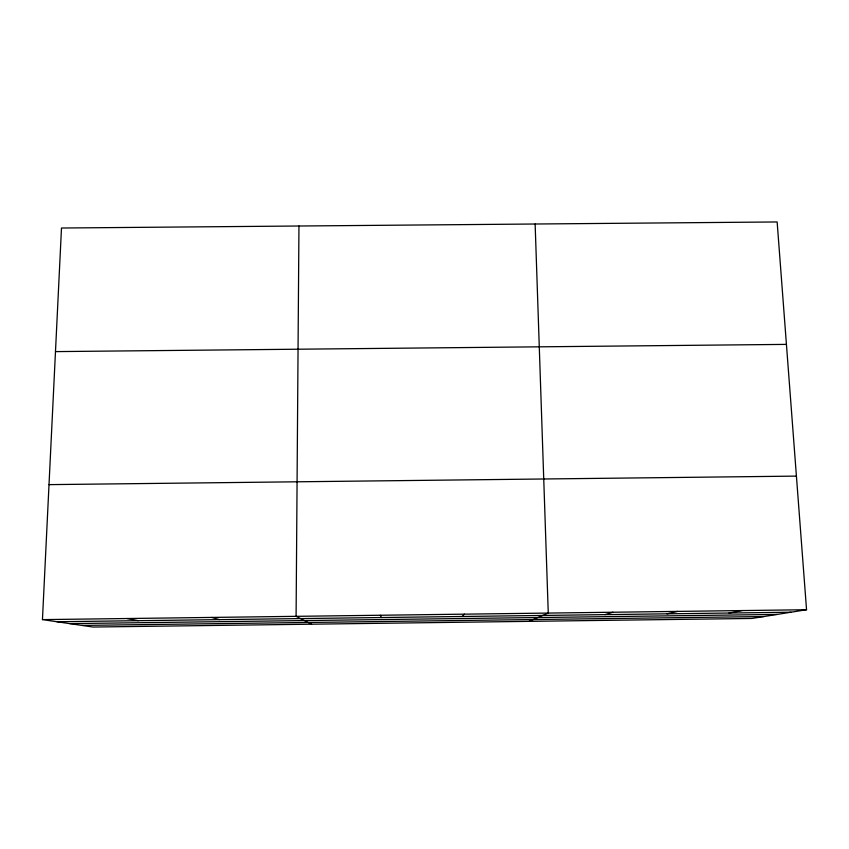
<?xml version="1.0" encoding="UTF-8"?>
<svg xmlns="http://www.w3.org/2000/svg" width="849" height="849" viewBox="0 0 849 849"><rect width="100%" height="100%" fill="white"/><g stroke="black" fill="none" stroke-linecap="round" stroke-linejoin="round"><path stroke-width="1.27" d="M298.954 226.004L296.089 616.342L311.572 624.195M42.45 619.621L61.489 228.02L777.143 221.96L806.55 609.731L751.938 618.454L93.029 627.04L42.45 619.621L806.55 609.731M462.164 616.491L464.371 614.156M529.033 621.351L548.263 613.074L535.135 224.009M604.934 614.634L612.978 612.235M667.017 613.827L677.598 611.397M729.015 613.031L742.122 610.558M56.936 621.744L790.928 612.225M69.724 623.622L777.122 614.432M81.96 625.416L763.898 616.544M49.009 484.63L796.415 476.109M55.482 351.613L786.429 344.386M127.159 618.528L138.281 620.693M211.709 617.425L219.477 619.632M380.31 615.249L381.413 617.541"/></g></svg>
